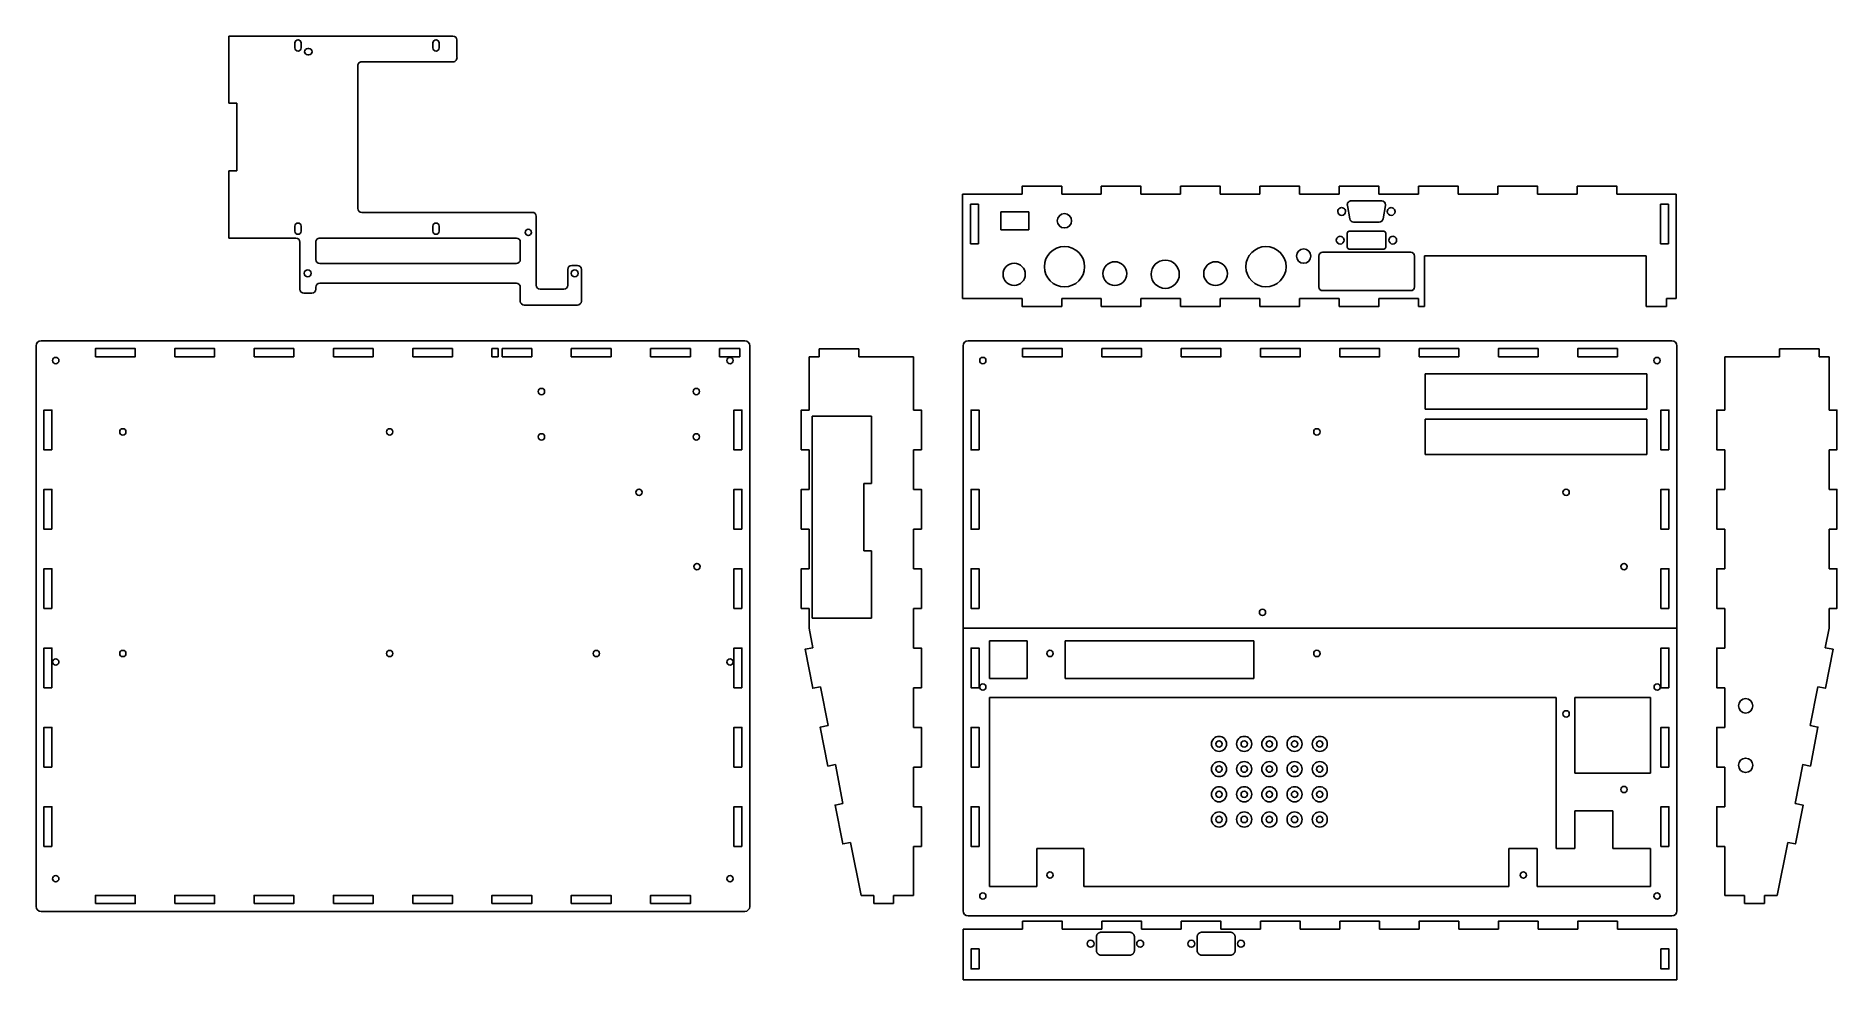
# Model space of a CAD drawing. Extents: x 1467 to 2376, y -206 to 270.
import ezdxf

# ---------------------------------------------------------------- set-up
doc = ezdxf.new("R2010")
doc.units = 0
doc.layers.add('A - Caja', color=7, linetype='Continuous')

msp = doc.modelspace()

# ---------------------------------------------------------------- linework, layer by layer
at = {"layer": 'A - Caja'}
for p, q in [((1564.72, 270), (1677.72, 270)), ((1564.72, 236.1), (1564.72, 270)), ((1598.04, 266.5), (1598.04, 264)), ((1598.04, 264), (1598.04, 266.5)), ((1601.21, 266.5), (1601.21, 264)), ((1604.52, 263.69), (1605.12, 263.69)), ((1667.62, 266.5), (1667.62, 264)), ((1667.62, 264), (1667.62, 266.5)), ((1670.79, 266.5), (1670.79, 264)), ((1679.72, 268), (1679.72, 259.51)), ((1605.12, 260.52), (1604.52, 260.51)), ((1629.72, 255), (1629.72, 183.1)), ((1677.72, 257), (1631.72, 257)), ((1568.72, 236.1), (1564.72, 236.1)), ((1568.72, 202), (1568.72, 236.1)), ((1564.72, 168.1), (1564.72, 202)), ((1564.72, 202), (1568.72, 202)), ((1938.75, 185.29), (1942.8, 185.29)), ((1938.75, 165.19), (1938.75, 185.29)), ((1942.8, 185.29), (1942.8, 165.19)), ((2128.84, 184.56), (2128.84, 184.56)), ((2130.04, 177.76), (2128.84, 184.56)), ((2130.77, 186.86), (2146.14, 186.86)), ((2130.77, 186.86), (2130.77, 186.86)), ((2146.14, 186.86), (2146.14, 186.86)), ((2148.06, 184.56), (2146.86, 177.76)), ((2148.06, 184.56), (2148.06, 184.56)), ((2286.7, 185.29), (2290.75, 185.29)), ((2286.7, 165.24), (2286.7, 185.29)), ((2290.75, 185.29), (2290.75, 165.24)), ((1598.04, 174.1), (1598.04, 171.6)), ((1598.04, 171.6), (1598.04, 174.1)), ((1601.21, 174.1), (1601.21, 171.6)), ((1631.72, 181.1), (1717.72, 181.1)), ((1667.62, 174.1), (1667.62, 171.6)), ((1667.62, 171.6), (1667.62, 174.1)), ((1670.79, 174.1), (1670.79, 171.6)), ((1719.72, 144.31), (1719.72, 179.11)), ((1968.11, 181.33), (1954.11, 181.33)), ((1954.11, 181.33), (1954.11, 172.33)), ((1968.11, 172.33), (1968.11, 181.33)), ((2130.04, 177.76), (2130.04, 177.76)), ((2144.94, 176.14), (2131.97, 176.14)), ((2131.97, 176.14), (2131.97, 176.14)), ((2144.94, 176.14), (2144.94, 176.14)), ((2146.86, 177.76), (2146.86, 177.76)), ((1598.58, 168.1), (1564.72, 168.1)), ((1600.58, 166.1), (1600.58, 142.31)), ((1608.58, 166.1), (1608.58, 157.31)), ((1709.72, 168.1), (1610.58, 168.1)), ((1711.72, 157.31), (1711.72, 166.1)), ((1942.8, 165.19), (1938.75, 165.19)), ((1954.11, 172.33), (1968.11, 172.33)), ((2128.78, 163.58), (2128.78, 170.58)), ((2129.78, 171.58), (2147.18, 171.58)), ((2148.18, 170.58), (2148.18, 163.58)), ((2290.75, 165.24), (2286.7, 165.24)), ((1709.72, 155.31), (1610.58, 155.31)), ((2147.18, 162.58), (2129.78, 162.58)), ((1735.67, 152.31), (1735.67, 144.31)), ((1740.51, 154.31), (1737.67, 154.31)), ((1742.51, 136.31), (1742.51, 152.31)), ((1602.58, 140.31), (1606.58, 140.35)), ((1608.58, 142.31), (1608.58, 143.31)), ((1610.58, 145.31), (1709.72, 145.31)), ((1711.72, 143.31), (1711.72, 136.31)), ((1733.67, 142.31), (1721.72, 142.31)), ((2164.75, 133.69), (2164.75, 137.69)), ((2289.76, 137.69), (2289.75, 133.69)), ((1740.51, 134.31), (1713.72, 134.31)), ((2167.78, 133.69), (2164.75, 133.69)), ((2289.75, 133.69), (2279.54, 133.69)), ((1697.43, 112.36), (1700.58, 112.36)), ((1697.43, 108.31), (1697.43, 112.36)), ((1700.58, 112.36), (1700.58, 108.31)), ((1702.58, 112.36), (1717.48, 112.36)), ((1702.58, 108.31), (1702.58, 112.36)), ((1717.48, 112.36), (1717.48, 108.31)), ((1812.23, 112.36), (1822.48, 112.36)), ((1812.23, 108.31), (1812.23, 112.36)), ((1822.48, 112.36), (1822.48, 108.31)), ((2165.01, 112.36), (2185.06, 112.36)), ((2165.01, 108.31), (2165.01, 112.36)), ((2185.06, 112.36), (2185.06, 108.31)), ((1700.58, 108.31), (1697.43, 108.31)), ((1717.48, 108.31), (1702.58, 108.31)), ((1822.48, 108.31), (1812.23, 108.31)), ((2185.06, 108.31), (2165.01, 108.31)), ((1858.9, 78.4), (1884.9, 78.4)), ((1858.9, -23.6), (1858.9, 78.4)), ((1884.9, 78.4), (1888.9, 78.4)), ((1888.9, 78.4), (1888.9, 44.4)), ((1888.9, 44.4), (1884.9, 44.4)), ((1884.9, 44.4), (1884.9, 10.4)), ((1884.9, 10.4), (1888.9, 10.4)), ((1888.9, 10.4), (1888.9, -23.6)), ((1884.9, -23.6), (1858.9, -23.6)), ((1888.9, -23.6), (1884.9, -23.6)), ((2295.04, -180.34), (2295.04, -205.97)), ((2002.25, -184.29), (2002.26, -184.18)), ((2002.25, -184.29), (2002.26, -184.18)), ((2002.25, -184.39), (2002.25, -184.29)), ((2002.25, -184.39), (2002.25, -184.29)), ((2002.25, -185.33), (2002.25, -184.39)), ((2002.25, -185.33), (2002.25, -184.39)), ((2002.25, -186.27), (2002.25, -185.33)), ((2002.25, -186.27), (2002.25, -185.33)), ((2002.25, -187.21), (2002.25, -186.27)), ((2002.25, -187.21), (2002.25, -186.27)), ((2002.25, -188.16), (2002.25, -187.21)), ((2002.25, -188.16), (2002.25, -187.21)), ((2002.25, -189.1), (2002.25, -188.16)), ((2002.25, -189.1), (2002.25, -188.16)), ((2002.25, -190.04), (2002.25, -189.1)), ((2002.25, -190.04), (2002.25, -189.1)), ((2002.25, -190.99), (2002.25, -190.04)), ((2002.25, -190.99), (2002.25, -190.04)), ((2002.26, -184.18), (2002.27, -184.08)), ((2002.26, -184.18), (2002.27, -184.08)), ((2002.27, -184.08), (2002.28, -183.98)), ((2002.27, -184.08), (2002.28, -183.98)), ((2002.28, -183.98), (2002.3, -183.88)), ((2002.28, -183.98), (2002.3, -183.88)), ((2002.3, -183.88), (2002.33, -183.78)), ((2002.3, -183.88), (2002.33, -183.78)), ((2002.33, -183.78), (2002.35, -183.68)), ((2002.33, -183.78), (2002.35, -183.68)), ((2002.35, -183.68), (2002.39, -183.58)), ((2002.35, -183.68), (2002.39, -183.58)), ((2002.39, -183.58), (2002.42, -183.48)), ((2002.39, -183.58), (2002.42, -183.48)), ((2002.42, -183.48), (2002.46, -183.38)), ((2002.42, -183.48), (2002.46, -183.38)), ((2002.46, -183.38), (2002.51, -183.29)), ((2002.46, -183.38), (2002.51, -183.29)), ((2002.51, -183.29), (2002.55, -183.19)), ((2002.51, -183.29), (2002.55, -183.19)), ((2002.55, -183.19), (2002.6, -183.1)), ((2002.55, -183.19), (2002.6, -183.1)), ((2002.6, -183.1), (2002.66, -183.01)), ((2002.6, -183.1), (2002.66, -183.01)), ((2002.66, -183.01), (2002.72, -182.93)), ((2002.66, -183.01), (2002.72, -182.93)), ((2002.72, -182.93), (2002.78, -182.85)), ((2002.72, -182.93), (2002.78, -182.85)), ((2002.78, -182.85), (2002.85, -182.77)), ((2002.78, -182.85), (2002.85, -182.77)), ((2002.85, -182.77), (2002.91, -182.69)), ((2002.85, -182.77), (2002.91, -182.69)), ((2002.91, -182.69), (2002.98, -182.62)), ((2002.91, -182.69), (2002.98, -182.62)), ((2002.98, -182.62), (2003.06, -182.55)), ((2002.98, -182.62), (2003.06, -182.55)), ((2003.06, -182.55), (2003.13, -182.48)), ((2003.06, -182.55), (2003.13, -182.48)), ((2003.13, -182.48), (2003.21, -182.42)), ((2003.13, -182.48), (2003.21, -182.42)), ((2003.21, -182.42), (2003.29, -182.35)), ((2003.21, -182.42), (2003.29, -182.35)), ((2003.29, -182.35), (2003.38, -182.3)), ((2003.29, -182.35), (2003.38, -182.3)), ((2003.38, -182.3), (2003.47, -182.24)), ((2003.38, -182.3), (2003.47, -182.24)), ((2003.47, -182.24), (2003.56, -182.19)), ((2003.47, -182.24), (2003.56, -182.19)), ((2003.56, -182.19), (2003.65, -182.14)), ((2003.56, -182.19), (2003.65, -182.14)), ((2003.65, -182.14), (2003.75, -182.1)), ((2003.65, -182.14), (2003.75, -182.1)), ((2003.75, -182.1), (2003.84, -182.06)), ((2003.75, -182.1), (2003.84, -182.06)), ((2003.84, -182.06), (2003.94, -182.02)), ((2003.84, -182.06), (2003.94, -182.02)), ((2003.94, -182.02), (2004.04, -181.99)), ((2003.94, -182.02), (2004.04, -181.99)), ((2004.04, -181.99), (2004.14, -181.96)), ((2004.04, -181.99), (2004.14, -181.96)), ((2004.14, -181.96), (2004.24, -181.94)), ((2004.14, -181.96), (2004.24, -181.94)), ((2004.24, -181.94), (2004.34, -181.92)), ((2004.24, -181.94), (2004.34, -181.92)), ((2004.34, -181.92), (2004.45, -181.9)), ((2004.34, -181.92), (2004.45, -181.9)), ((2004.45, -181.9), (2004.55, -181.89)), ((2004.45, -181.9), (2004.55, -181.89)), ((2004.55, -181.89), (2004.65, -181.89)), ((2004.55, -181.89), (2004.65, -181.89)), ((2004.65, -181.89), (2004.75, -181.89)), ((2004.65, -181.89), (2004.75, -181.89)), ((2004.75, -181.89), (2006.78, -181.89)), ((2004.75, -181.89), (2006.78, -181.89)), ((2006.78, -181.89), (2008.81, -181.89)), ((2006.78, -181.89), (2008.81, -181.89)), ((2008.81, -181.89), (2010.84, -181.89)), ((2008.81, -181.89), (2010.84, -181.89)), ((2010.84, -181.89), (2012.86, -181.89)), ((2010.84, -181.89), (2012.86, -181.89)), ((2012.86, -181.89), (2014.89, -181.89)), ((2012.86, -181.89), (2014.89, -181.89)), ((2014.89, -181.89), (2016.92, -181.89)), ((2014.89, -181.89), (2016.92, -181.89)), ((2016.92, -181.89), (2018.95, -181.89)), ((2016.92, -181.89), (2018.95, -181.89)), ((2018.95, -181.89), (2019.07, -181.89)), ((2018.95, -181.89), (2019.07, -181.89)), ((2019.07, -181.89), (2019.18, -181.9)), ((2019.07, -181.89), (2019.18, -181.9)), ((2019.18, -181.9), (2019.3, -181.91)), ((2019.18, -181.9), (2019.3, -181.91)), ((2019.3, -181.91), (2019.42, -181.93)), ((2019.3, -181.91), (2019.42, -181.93)), ((2019.42, -181.93), (2019.54, -181.96)), ((2019.42, -181.93), (2019.54, -181.96)), ((2019.54, -181.96), (2019.66, -181.99)), ((2019.54, -181.96), (2019.66, -181.99)), ((2019.66, -181.99), (2019.78, -182.03)), ((2019.66, -181.99), (2019.78, -182.03)), ((2019.78, -182.03), (2019.9, -182.07)), ((2019.78, -182.03), (2019.9, -182.07)), ((2019.9, -182.07), (2020.02, -182.13)), ((2019.9, -182.07), (2020.02, -182.13)), ((2020.02, -182.13), (2020.13, -182.18)), ((2020.02, -182.13), (2020.13, -182.18)), ((2020.13, -182.18), (2020.25, -182.25)), ((2020.13, -182.18), (2020.25, -182.25)), ((2020.25, -182.25), (2020.36, -182.32)), ((2020.25, -182.25), (2020.36, -182.32)), ((2020.36, -182.32), (2020.47, -182.4)), ((2020.36, -182.32), (2020.47, -182.4)), ((2020.47, -182.4), (2020.57, -182.48)), ((2020.47, -182.4), (2020.57, -182.48)), ((2020.57, -182.48), (2020.67, -182.57)), ((2020.57, -182.48), (2020.67, -182.57)), ((2020.67, -182.57), (2020.76, -182.67)), ((2020.67, -182.57), (2020.76, -182.67)), ((2020.76, -182.67), (2020.85, -182.77)), ((2020.76, -182.67), (2020.85, -182.77)), ((2020.85, -182.77), (2020.94, -182.87)), ((2020.85, -182.77), (2020.94, -182.87)), ((2020.94, -182.87), (2021.02, -182.98)), ((2020.94, -182.87), (2021.02, -182.98)), ((2021.02, -182.98), (2021.09, -183.09)), ((2021.02, -182.98), (2021.09, -183.09)), ((2021.09, -183.09), (2021.15, -183.2)), ((2021.09, -183.09), (2021.15, -183.2)), ((2021.15, -183.2), (2021.21, -183.32)), ((2021.15, -183.2), (2021.21, -183.32)), ((2021.21, -183.32), (2021.26, -183.44)), ((2021.21, -183.32), (2021.26, -183.44)), ((2021.26, -183.44), (2021.31, -183.56)), ((2021.26, -183.44), (2021.31, -183.56)), ((2021.31, -183.56), (2021.35, -183.68)), ((2021.31, -183.56), (2021.35, -183.68)), ((2021.35, -183.68), (2021.38, -183.8)), ((2021.35, -183.68), (2021.38, -183.8)), ((2021.38, -183.8), (2021.41, -183.92)), ((2021.38, -183.8), (2021.41, -183.92)), ((2021.41, -183.92), (2021.43, -184.04)), ((2021.41, -183.92), (2021.43, -184.04)), ((2021.43, -184.04), (2021.44, -184.15)), ((2021.43, -184.04), (2021.44, -184.15)), ((2021.44, -184.15), (2021.45, -184.27)), ((2021.44, -184.15), (2021.45, -184.27)), ((2021.45, -184.27), (2021.45, -184.39)), ((2021.45, -184.27), (2021.45, -184.39)), ((2021.45, -184.39), (2021.45, -185.33)), ((2021.45, -184.39), (2021.45, -185.33)), ((2021.45, -185.33), (2021.45, -186.27)), ((2021.45, -185.33), (2021.45, -186.27)), ((2021.45, -186.27), (2021.45, -187.21)), ((2021.45, -186.27), (2021.45, -187.21)), ((2021.45, -187.21), (2021.45, -188.16)), ((2021.45, -187.21), (2021.45, -188.16)), ((2021.45, -188.16), (2021.45, -189.1)), ((2021.45, -188.16), (2021.45, -189.1)), ((2021.45, -189.1), (2021.45, -190.04)), ((2021.45, -189.1), (2021.45, -190.04)), ((2021.45, -190.04), (2021.45, -190.99)), ((2021.45, -190.04), (2021.45, -190.99)), ((2053.05, -184.29), (2053.06, -184.18)), ((2053.05, -184.29), (2053.06, -184.18)), ((2053.05, -184.39), (2053.05, -184.29)), ((2053.05, -184.39), (2053.05, -184.29)), ((2053.05, -185.33), (2053.05, -184.39)), ((2053.05, -185.33), (2053.05, -184.39)), ((2053.05, -186.27), (2053.05, -185.33)), ((2053.05, -186.27), (2053.05, -185.33)), ((2053.05, -187.21), (2053.05, -186.27)), ((2053.05, -187.21), (2053.05, -186.27)), ((2053.05, -188.16), (2053.05, -187.21)), ((2053.05, -188.16), (2053.05, -187.21)), ((2053.05, -189.1), (2053.05, -188.16)), ((2053.05, -189.1), (2053.05, -188.16)), ((2053.05, -190.04), (2053.05, -189.1)), ((2053.05, -190.04), (2053.05, -189.1)), ((2053.05, -190.99), (2053.05, -190.04)), ((2053.05, -190.99), (2053.05, -190.04)), ((2053.06, -184.18), (2053.07, -184.08)), ((2053.06, -184.18), (2053.07, -184.08)), ((2053.07, -184.08), (2053.08, -183.98)), ((2053.07, -184.08), (2053.08, -183.98)), ((2053.08, -183.98), (2053.1, -183.88)), ((2053.08, -183.98), (2053.1, -183.88)), ((2053.1, -183.88), (2053.12, -183.78)), ((2053.1, -183.88), (2053.12, -183.78)), ((2053.12, -183.78), (2053.15, -183.68)), ((2053.12, -183.78), (2053.15, -183.68)), ((2053.15, -183.68), (2053.18, -183.58)), ((2053.15, -183.68), (2053.18, -183.58)), ((2053.18, -183.58), (2053.22, -183.48)), ((2053.18, -183.58), (2053.22, -183.48)), ((2053.22, -183.48), (2053.26, -183.38)), ((2053.22, -183.48), (2053.26, -183.38)), ((2053.26, -183.38), (2053.3, -183.29)), ((2053.26, -183.38), (2053.3, -183.29)), ((2053.3, -183.29), (2053.35, -183.19)), ((2053.3, -183.29), (2053.35, -183.19)), ((2053.35, -183.19), (2053.4, -183.1)), ((2053.35, -183.19), (2053.4, -183.1)), ((2053.4, -183.1), (2053.46, -183.01)), ((2053.4, -183.1), (2053.46, -183.01)), ((2053.46, -183.01), (2053.52, -182.93)), ((2053.46, -183.01), (2053.52, -182.93)), ((2053.52, -182.93), (2053.58, -182.85)), ((2053.52, -182.93), (2053.58, -182.85)), ((2053.58, -182.85), (2053.64, -182.77)), ((2053.58, -182.85), (2053.64, -182.77)), ((2053.64, -182.77), (2053.71, -182.69)), ((2053.64, -182.77), (2053.71, -182.69)), ((2053.71, -182.69), (2053.78, -182.62)), ((2053.71, -182.69), (2053.78, -182.62)), ((2053.78, -182.62), (2053.85, -182.55)), ((2053.78, -182.62), (2053.85, -182.55)), ((2053.85, -182.55), (2053.93, -182.48)), ((2053.85, -182.55), (2053.93, -182.48)), ((2053.93, -182.48), (2054.01, -182.42)), ((2053.93, -182.48), (2054.01, -182.42)), ((2054.01, -182.42), (2054.09, -182.35)), ((2054.01, -182.42), (2054.09, -182.35)), ((2054.09, -182.35), (2054.18, -182.3)), ((2054.09, -182.35), (2054.18, -182.3)), ((2054.18, -182.3), (2054.26, -182.24)), ((2054.18, -182.3), (2054.26, -182.24)), ((2054.26, -182.24), (2054.36, -182.19)), ((2054.26, -182.24), (2054.36, -182.19)), ((2054.36, -182.19), (2054.45, -182.14)), ((2054.36, -182.19), (2054.45, -182.14)), ((2054.45, -182.14), (2054.54, -182.1)), ((2054.45, -182.14), (2054.54, -182.1)), ((2054.54, -182.1), (2054.64, -182.06)), ((2054.54, -182.1), (2054.64, -182.06)), ((2054.64, -182.06), (2054.74, -182.02)), ((2054.64, -182.06), (2054.74, -182.02)), ((2054.74, -182.02), (2054.84, -181.99)), ((2054.74, -182.02), (2054.84, -181.99)), ((2054.84, -181.99), (2054.94, -181.96)), ((2054.84, -181.99), (2054.94, -181.96)), ((2054.94, -181.96), (2055.04, -181.94)), ((2054.94, -181.96), (2055.04, -181.94)), ((2055.04, -181.94), (2055.14, -181.92)), ((2055.04, -181.94), (2055.14, -181.92)), ((2055.14, -181.92), (2055.24, -181.9)), ((2055.14, -181.92), (2055.24, -181.9)), ((2055.24, -181.9), (2055.35, -181.89)), ((2055.24, -181.9), (2055.35, -181.89)), ((2055.35, -181.89), (2055.45, -181.89)), ((2055.35, -181.89), (2055.45, -181.89)), ((2055.45, -181.89), (2055.55, -181.89)), ((2055.45, -181.89), (2055.55, -181.89)), ((2055.55, -181.89), (2057.58, -181.89)), ((2055.55, -181.89), (2057.58, -181.89)), ((2057.58, -181.89), (2059.61, -181.89)), ((2057.58, -181.89), (2059.61, -181.89)), ((2059.61, -181.89), (2061.63, -181.89)), ((2059.61, -181.89), (2061.63, -181.89)), ((2061.63, -181.89), (2063.66, -181.89)), ((2061.63, -181.89), (2063.66, -181.89)), ((2063.66, -181.89), (2065.69, -181.89)), ((2063.66, -181.89), (2065.69, -181.89)), ((2065.69, -181.89), (2067.72, -181.89)), ((2065.69, -181.89), (2067.72, -181.89)), ((2067.72, -181.89), (2069.75, -181.89)), ((2067.72, -181.89), (2069.75, -181.89)), ((2069.75, -181.89), (2069.86, -181.89)), ((2069.75, -181.89), (2069.86, -181.89)), ((2069.86, -181.89), (2069.98, -181.9)), ((2069.86, -181.89), (2069.98, -181.9)), ((2069.98, -181.9), (2070.1, -181.91)), ((2069.98, -181.9), (2070.1, -181.91)), ((2070.1, -181.91), (2070.22, -181.93)), ((2070.1, -181.91), (2070.22, -181.93)), ((2070.22, -181.93), (2070.34, -181.96)), ((2070.22, -181.93), (2070.34, -181.96)), ((2070.34, -181.96), (2070.46, -181.99)), ((2070.34, -181.96), (2070.46, -181.99)), ((2070.46, -181.99), (2070.58, -182.03)), ((2070.46, -181.99), (2070.58, -182.03)), ((2070.58, -182.03), (2070.7, -182.07)), ((2070.58, -182.03), (2070.7, -182.07)), ((2070.7, -182.07), (2070.82, -182.13)), ((2070.7, -182.07), (2070.82, -182.13)), ((2070.82, -182.13), (2070.93, -182.18)), ((2070.82, -182.13), (2070.93, -182.18)), ((2070.93, -182.18), (2071.05, -182.25)), ((2070.93, -182.18), (2071.05, -182.25)), ((2071.05, -182.25), (2071.16, -182.32)), ((2071.05, -182.25), (2071.16, -182.32)), ((2071.16, -182.32), (2071.26, -182.4)), ((2071.16, -182.32), (2071.26, -182.4)), ((2071.26, -182.4), (2071.37, -182.48)), ((2071.26, -182.4), (2071.37, -182.48)), ((2071.37, -182.48), (2071.47, -182.57)), ((2071.37, -182.48), (2071.47, -182.57)), ((2071.47, -182.57), (2071.56, -182.67)), ((2071.47, -182.57), (2071.56, -182.67)), ((2071.56, -182.67), (2071.65, -182.77)), ((2071.56, -182.67), (2071.65, -182.77)), ((2071.65, -182.77), (2071.74, -182.87)), ((2071.65, -182.77), (2071.74, -182.87)), ((2071.74, -182.87), (2071.81, -182.98)), ((2071.74, -182.87), (2071.81, -182.98)), ((2071.81, -182.98), (2071.88, -183.09)), ((2071.81, -182.98), (2071.88, -183.09)), ((2071.88, -183.09), (2071.95, -183.2)), ((2071.88, -183.09), (2071.95, -183.2)), ((2071.95, -183.2), (2072.01, -183.32)), ((2071.95, -183.2), (2072.01, -183.32)), ((2072.01, -183.32), (2072.06, -183.44)), ((2072.01, -183.32), (2072.06, -183.44)), ((2072.06, -183.44), (2072.11, -183.56)), ((2072.06, -183.44), (2072.11, -183.56)), ((2072.11, -183.56), (2072.14, -183.68)), ((2072.11, -183.56), (2072.14, -183.68)), ((2072.14, -183.68), (2072.18, -183.8)), ((2072.14, -183.68), (2072.18, -183.8)), ((2072.18, -183.8), (2072.2, -183.92)), ((2072.18, -183.8), (2072.2, -183.92)), ((2072.2, -183.92), (2072.22, -184.04)), ((2072.2, -183.92), (2072.22, -184.04)), ((2072.22, -184.04), (2072.24, -184.15)), ((2072.22, -184.04), (2072.24, -184.15)), ((2072.24, -184.15), (2072.25, -184.27)), ((2072.24, -184.15), (2072.25, -184.27)), ((2072.25, -184.27), (2072.25, -184.39)), ((2072.25, -184.27), (2072.25, -184.39)), ((2072.25, -184.39), (2072.25, -185.33)), ((2072.25, -184.39), (2072.25, -185.33)), ((2072.25, -185.33), (2072.25, -186.27)), ((2072.25, -185.33), (2072.25, -186.27)), ((2072.25, -186.27), (2072.25, -187.21)), ((2072.25, -186.27), (2072.25, -187.21)), ((2072.25, -187.21), (2072.25, -188.16)), ((2072.25, -187.21), (2072.25, -188.16)), ((2072.25, -188.16), (2072.25, -189.1)), ((2072.25, -188.16), (2072.25, -189.1)), ((2072.25, -189.1), (2072.25, -190.04)), ((2072.25, -189.1), (2072.25, -190.04)), ((2072.25, -190.04), (2072.25, -190.99)), ((2072.25, -190.04), (2072.25, -190.99)), ((2002.25, -191.09), (2002.25, -190.99)), ((2002.25, -191.09), (2002.25, -190.99)), ((2002.26, -191.19), (2002.25, -191.09)), ((2002.26, -191.19), (2002.25, -191.09)), ((2002.27, -191.29), (2002.26, -191.19)), ((2002.27, -191.29), (2002.26, -191.19)), ((2002.28, -191.39), (2002.27, -191.29)), ((2002.28, -191.39), (2002.27, -191.29)), ((2002.3, -191.49), (2002.28, -191.39)), ((2002.3, -191.49), (2002.28, -191.39)), ((2002.33, -191.6), (2002.3, -191.49)), ((2002.33, -191.6), (2002.3, -191.49)), ((2002.35, -191.7), (2002.33, -191.6)), ((2002.35, -191.7), (2002.33, -191.6)), ((2002.39, -191.8), (2002.35, -191.7)), ((2002.39, -191.8), (2002.35, -191.7)), ((2002.42, -191.89), (2002.39, -191.8)), ((2002.42, -191.89), (2002.39, -191.8)), ((2002.46, -191.99), (2002.42, -191.89)), ((2002.46, -191.99), (2002.42, -191.89)), ((2002.51, -192.09), (2002.46, -191.99)), ((2002.51, -192.09), (2002.46, -191.99)), ((2002.55, -192.18), (2002.51, -192.09)), ((2002.55, -192.18), (2002.51, -192.09)), ((2002.6, -192.27), (2002.55, -192.18)), ((2002.6, -192.27), (2002.55, -192.18)), ((2002.66, -192.36), (2002.6, -192.27)), ((2002.66, -192.36), (2002.6, -192.27)), ((2002.72, -192.44), (2002.66, -192.36)), ((2002.72, -192.44), (2002.66, -192.36)), ((2002.78, -192.53), (2002.72, -192.44)), ((2002.78, -192.53), (2002.72, -192.44)), ((2002.85, -192.6), (2002.78, -192.53)), ((2002.85, -192.6), (2002.78, -192.53)), ((2002.91, -192.68), (2002.85, -192.6)), ((2002.91, -192.68), (2002.85, -192.6)), ((2002.98, -192.75), (2002.91, -192.68)), ((2002.98, -192.75), (2002.91, -192.68)), ((2003.06, -192.82), (2002.98, -192.75)), ((2003.06, -192.82), (2002.98, -192.75)), ((2003.13, -192.89), (2003.06, -192.82)), ((2003.13, -192.89), (2003.06, -192.82)), ((2003.21, -192.96), (2003.13, -192.89)), ((2003.21, -192.96), (2003.13, -192.89)), ((2003.29, -193.02), (2003.21, -192.96)), ((2003.29, -193.02), (2003.21, -192.96)), ((2003.38, -193.08), (2003.29, -193.02)), ((2003.38, -193.08), (2003.29, -193.02)), ((2003.47, -193.13), (2003.38, -193.08)), ((2003.47, -193.13), (2003.38, -193.08)), ((2003.56, -193.18), (2003.47, -193.13)), ((2003.56, -193.18), (2003.47, -193.13)), ((2003.65, -193.23), (2003.56, -193.18)), ((2003.65, -193.23), (2003.56, -193.18)), ((2003.75, -193.28), (2003.65, -193.23)), ((2003.75, -193.28), (2003.65, -193.23)), ((2003.84, -193.32), (2003.75, -193.28)), ((2003.84, -193.32), (2003.75, -193.28)), ((2003.94, -193.35), (2003.84, -193.32)), ((2003.94, -193.35), (2003.84, -193.32)), ((2004.04, -193.38), (2003.94, -193.35)), ((2004.04, -193.38), (2003.94, -193.35)), ((2004.14, -193.41), (2004.04, -193.38)), ((2004.14, -193.41), (2004.04, -193.38)), ((2004.24, -193.43), (2004.14, -193.41)), ((2004.24, -193.43), (2004.14, -193.41)), ((2004.34, -193.45), (2004.24, -193.43)), ((2004.34, -193.45), (2004.24, -193.43)), ((2004.45, -193.47), (2004.34, -193.45)), ((2004.45, -193.47), (2004.34, -193.45)), ((2004.55, -193.48), (2004.45, -193.47)), ((2004.55, -193.48), (2004.45, -193.47)), ((2004.65, -193.48), (2004.55, -193.48)), ((2004.65, -193.48), (2004.55, -193.48)), ((2004.75, -193.49), (2004.65, -193.48)), ((2004.75, -193.49), (2004.65, -193.48)), ((2006.78, -193.49), (2004.75, -193.49)), ((2006.78, -193.49), (2004.75, -193.49)), ((2008.81, -193.49), (2006.78, -193.49)), ((2008.81, -193.49), (2006.78, -193.49)), ((2010.84, -193.49), (2008.81, -193.49)), ((2010.84, -193.49), (2008.81, -193.49)), ((2012.86, -193.49), (2010.84, -193.49)), ((2012.86, -193.49), (2010.84, -193.49)), ((2014.89, -193.49), (2012.86, -193.49)), ((2014.89, -193.49), (2012.86, -193.49)), ((2016.92, -193.49), (2014.89, -193.49)), ((2016.92, -193.49), (2014.89, -193.49)), ((2018.95, -193.49), (2016.92, -193.49)), ((2018.95, -193.49), (2016.92, -193.49)), ((2019.07, -193.48), (2018.95, -193.49)), ((2019.07, -193.48), (2018.95, -193.49)), ((2019.18, -193.48), (2019.07, -193.48)), ((2019.18, -193.48), (2019.07, -193.48)), ((2019.3, -193.46), (2019.18, -193.48)), ((2019.3, -193.46), (2019.18, -193.48)), ((2019.42, -193.44), (2019.3, -193.46)), ((2019.42, -193.44), (2019.3, -193.46)), ((2019.54, -193.42), (2019.42, -193.44)), ((2019.54, -193.42), (2019.42, -193.44)), ((2019.66, -193.38), (2019.54, -193.42)), ((2019.66, -193.38), (2019.54, -193.42)), ((2019.78, -193.34), (2019.66, -193.38)), ((2019.78, -193.34), (2019.66, -193.38)), ((2019.9, -193.3), (2019.78, -193.34)), ((2019.9, -193.3), (2019.78, -193.34)), ((2020.02, -193.25), (2019.9, -193.3)), ((2020.02, -193.25), (2019.9, -193.3)), ((2020.13, -193.19), (2020.02, -193.25)), ((2020.13, -193.19), (2020.02, -193.25)), ((2020.25, -193.12), (2020.13, -193.19)), ((2020.25, -193.12), (2020.13, -193.19)), ((2020.36, -193.05), (2020.25, -193.12)), ((2020.36, -193.05), (2020.25, -193.12)), ((2020.47, -192.97), (2020.36, -193.05)), ((2020.47, -192.97), (2020.36, -193.05)), ((2020.57, -192.89), (2020.47, -192.97)), ((2020.57, -192.89), (2020.47, -192.97)), ((2020.67, -192.8), (2020.57, -192.89)), ((2020.67, -192.8), (2020.57, -192.89)), ((2020.76, -192.71), (2020.67, -192.8)), ((2020.76, -192.71), (2020.67, -192.8)), ((2020.85, -192.61), (2020.76, -192.71)), ((2020.85, -192.61), (2020.76, -192.71)), ((2020.94, -192.5), (2020.85, -192.61)), ((2020.94, -192.5), (2020.85, -192.61)), ((2021.02, -192.4), (2020.94, -192.5)), ((2021.02, -192.4), (2020.94, -192.5)), ((2021.09, -192.28), (2021.02, -192.4)), ((2021.09, -192.28), (2021.02, -192.4)), ((2021.15, -192.17), (2021.09, -192.28)), ((2021.15, -192.17), (2021.09, -192.28)), ((2021.21, -192.05), (2021.15, -192.17)), ((2021.21, -192.05), (2021.15, -192.17)), ((2021.26, -191.94), (2021.21, -192.05)), ((2021.26, -191.94), (2021.21, -192.05)), ((2021.31, -191.82), (2021.26, -191.94)), ((2021.31, -191.82), (2021.26, -191.94)), ((2021.35, -191.7), (2021.31, -191.82)), ((2021.35, -191.7), (2021.31, -191.82)), ((2021.38, -191.58), (2021.35, -191.7)), ((2021.38, -191.58), (2021.35, -191.7)), ((2021.41, -191.46), (2021.38, -191.58)), ((2021.41, -191.46), (2021.38, -191.58)), ((2021.43, -191.34), (2021.41, -191.46)), ((2021.43, -191.34), (2021.41, -191.46)), ((2021.44, -191.22), (2021.43, -191.34)), ((2021.44, -191.22), (2021.43, -191.34)), ((2021.45, -191.1), (2021.44, -191.22)), ((2021.45, -191.1), (2021.44, -191.22)), ((2021.45, -190.99), (2021.45, -191.1)), ((2021.45, -190.99), (2021.45, -191.1)), ((2053.05, -191.09), (2053.05, -190.99)), ((2053.05, -191.09), (2053.05, -190.99)), ((2053.06, -191.19), (2053.05, -191.09)), ((2053.06, -191.19), (2053.05, -191.09)), ((2053.07, -191.29), (2053.06, -191.19)), ((2053.07, -191.29), (2053.06, -191.19)), ((2053.08, -191.39), (2053.07, -191.29)), ((2053.08, -191.39), (2053.07, -191.29)), ((2053.1, -191.49), (2053.08, -191.39)), ((2053.1, -191.49), (2053.08, -191.39)), ((2053.12, -191.6), (2053.1, -191.49)), ((2053.12, -191.6), (2053.1, -191.49)), ((2053.15, -191.7), (2053.12, -191.6)), ((2053.15, -191.7), (2053.12, -191.6)), ((2053.18, -191.8), (2053.15, -191.7)), ((2053.18, -191.8), (2053.15, -191.7)), ((2053.22, -191.89), (2053.18, -191.8)), ((2053.22, -191.89), (2053.18, -191.8)), ((2053.26, -191.99), (2053.22, -191.89)), ((2053.26, -191.99), (2053.22, -191.89)), ((2053.3, -192.09), (2053.26, -191.99)), ((2053.3, -192.09), (2053.26, -191.99)), ((2053.35, -192.18), (2053.3, -192.09)), ((2053.35, -192.18), (2053.3, -192.09)), ((2053.4, -192.27), (2053.35, -192.18)), ((2053.4, -192.27), (2053.35, -192.18)), ((2053.46, -192.36), (2053.4, -192.27)), ((2053.46, -192.36), (2053.4, -192.27)), ((2053.52, -192.44), (2053.46, -192.36)), ((2053.52, -192.44), (2053.46, -192.36)), ((2053.58, -192.53), (2053.52, -192.44)), ((2053.58, -192.53), (2053.52, -192.44)), ((2053.64, -192.6), (2053.58, -192.53)), ((2053.64, -192.6), (2053.58, -192.53)), ((2053.71, -192.68), (2053.64, -192.6)), ((2053.71, -192.68), (2053.64, -192.6)), ((2053.78, -192.75), (2053.71, -192.68)), ((2053.78, -192.75), (2053.71, -192.68)), ((2053.85, -192.82), (2053.78, -192.75)), ((2053.85, -192.82), (2053.78, -192.75)), ((2053.93, -192.89), (2053.85, -192.82)), ((2053.93, -192.89), (2053.85, -192.82)), ((2054.01, -192.96), (2053.93, -192.89)), ((2054.01, -192.96), (2053.93, -192.89)), ((2054.09, -193.02), (2054.01, -192.96)), ((2054.09, -193.02), (2054.01, -192.96)), ((2054.18, -193.08), (2054.09, -193.02)), ((2054.18, -193.08), (2054.09, -193.02)), ((2054.26, -193.13), (2054.18, -193.08)), ((2054.26, -193.13), (2054.18, -193.08)), ((2054.36, -193.18), (2054.26, -193.13)), ((2054.36, -193.18), (2054.26, -193.13)), ((2054.45, -193.23), (2054.36, -193.18)), ((2054.45, -193.23), (2054.36, -193.18)), ((2054.54, -193.28), (2054.45, -193.23)), ((2054.54, -193.28), (2054.45, -193.23)), ((2054.64, -193.32), (2054.54, -193.28)), ((2054.64, -193.32), (2054.54, -193.28)), ((2054.74, -193.35), (2054.64, -193.32)), ((2054.74, -193.35), (2054.64, -193.32)), ((2054.84, -193.38), (2054.74, -193.35)), ((2054.84, -193.38), (2054.74, -193.35)), ((2054.94, -193.41), (2054.84, -193.38)), ((2054.94, -193.41), (2054.84, -193.38)), ((2055.04, -193.43), (2054.94, -193.41)), ((2055.04, -193.43), (2054.94, -193.41)), ((2055.14, -193.45), (2055.04, -193.43)), ((2055.14, -193.45), (2055.04, -193.43)), ((2055.24, -193.47), (2055.14, -193.45)), ((2055.24, -193.47), (2055.14, -193.45)), ((2055.35, -193.48), (2055.24, -193.47)), ((2055.35, -193.48), (2055.24, -193.47)), ((2055.45, -193.48), (2055.35, -193.48)), ((2055.45, -193.48), (2055.35, -193.48)), ((2055.55, -193.49), (2055.45, -193.48)), ((2055.55, -193.49), (2055.45, -193.48)), ((2057.58, -193.49), (2055.55, -193.49)), ((2057.58, -193.49), (2055.55, -193.49)), ((2059.61, -193.49), (2057.58, -193.49)), ((2059.61, -193.49), (2057.58, -193.49)), ((2061.63, -193.49), (2059.61, -193.49)), ((2061.63, -193.49), (2059.61, -193.49)), ((2063.66, -193.49), (2061.63, -193.49)), ((2063.66, -193.49), (2061.63, -193.49)), ((2065.69, -193.49), (2063.66, -193.49)), ((2065.69, -193.49), (2063.66, -193.49)), ((2067.72, -193.49), (2065.69, -193.49)), ((2067.72, -193.49), (2065.69, -193.49)), ((2069.75, -193.49), (2067.72, -193.49)), ((2069.75, -193.49), (2067.72, -193.49)), ((2069.86, -193.48), (2069.75, -193.49)), ((2069.86, -193.48), (2069.75, -193.49)), ((2069.98, -193.48), (2069.86, -193.48)), ((2069.98, -193.48), (2069.86, -193.48)), ((2070.1, -193.46), (2069.98, -193.48)), ((2070.1, -193.46), (2069.98, -193.48)), ((2070.22, -193.44), (2070.1, -193.46)), ((2070.22, -193.44), (2070.1, -193.46)), ((2070.34, -193.42), (2070.22, -193.44)), ((2070.34, -193.42), (2070.22, -193.44)), ((2070.46, -193.38), (2070.34, -193.42)), ((2070.46, -193.38), (2070.34, -193.42)), ((2070.58, -193.34), (2070.46, -193.38)), ((2070.58, -193.34), (2070.46, -193.38)), ((2070.7, -193.3), (2070.58, -193.34)), ((2070.7, -193.3), (2070.58, -193.34)), ((2070.82, -193.25), (2070.7, -193.3)), ((2070.82, -193.25), (2070.7, -193.3)), ((2070.93, -193.19), (2070.82, -193.25)), ((2070.93, -193.19), (2070.82, -193.25)), ((2071.05, -193.12), (2070.93, -193.19)), ((2071.05, -193.12), (2070.93, -193.19)), ((2071.16, -193.05), (2071.05, -193.12)), ((2071.16, -193.05), (2071.05, -193.12)), ((2071.26, -192.97), (2071.16, -193.05)), ((2071.26, -192.97), (2071.16, -193.05)), ((2071.37, -192.89), (2071.26, -192.97)), ((2071.37, -192.89), (2071.26, -192.97)), ((2071.47, -192.8), (2071.37, -192.89)), ((2071.47, -192.8), (2071.37, -192.89)), ((2071.56, -192.71), (2071.47, -192.8)), ((2071.56, -192.71), (2071.47, -192.8)), ((2071.65, -192.61), (2071.56, -192.71)), ((2071.65, -192.61), (2071.56, -192.71)), ((2071.74, -192.5), (2071.65, -192.61)), ((2071.74, -192.5), (2071.65, -192.61)), ((2071.81, -192.4), (2071.74, -192.5)), ((2071.81, -192.4), (2071.74, -192.5)), ((2071.88, -192.28), (2071.81, -192.4)), ((2071.88, -192.28), (2071.81, -192.4)), ((2071.95, -192.17), (2071.88, -192.28)), ((2071.95, -192.17), (2071.88, -192.28)), ((2072.01, -192.05), (2071.95, -192.17)), ((2072.01, -192.05), (2071.95, -192.17)), ((2072.06, -191.94), (2072.01, -192.05)), ((2072.06, -191.94), (2072.01, -192.05)), ((2072.11, -191.82), (2072.06, -191.94)), ((2072.11, -191.82), (2072.06, -191.94)), ((2072.14, -191.7), (2072.11, -191.82)), ((2072.14, -191.7), (2072.11, -191.82)), ((2072.18, -191.58), (2072.14, -191.7)), ((2072.18, -191.58), (2072.14, -191.7)), ((2072.2, -191.46), (2072.18, -191.58)), ((2072.2, -191.46), (2072.18, -191.58)), ((2072.22, -191.34), (2072.2, -191.46)), ((2072.22, -191.34), (2072.2, -191.46)), ((2072.24, -191.22), (2072.22, -191.34)), ((2072.24, -191.22), (2072.22, -191.34)), ((2072.25, -191.1), (2072.24, -191.22)), ((2072.25, -191.1), (2072.24, -191.22)), ((2072.25, -190.99), (2072.25, -191.1)), ((2072.25, -190.99), (2072.25, -191.1))]:
    msp.add_line(p, q, dxfattribs=at)
at = {"layer": 'A - Caja', "linetype": 'ByBlock'}
for p, q in [((1934.75, 190.29), (1964.75, 190.29)), ((1934.75, 190.29), (1934.75, 137.69)), ((1984.75, 190.29), (2004.75, 190.29)), ((2024.75, 190.29), (2044.75, 190.29)), ((2064.75, 190.29), (2084.75, 190.29)), ((2104.75, 190.29), (2124.75, 190.29)), ((2144.75, 190.29), (2164.75, 190.29)), ((2184.75, 190.29), (2204.75, 190.29)), ((2224.75, 190.29), (2244.75, 190.29)), ((2264.75, 190.29), (2294.75, 190.29)), ((2294.75, 190.29), (2294.75, 137.69)), ((1934.75, 137.69), (1964.75, 137.69)), ((1984.75, 137.69), (2004.75, 137.69)), ((2024.75, 137.69), (2044.75, 137.69)), ((2064.75, 137.69), (2084.75, 137.69)), ((2104.75, 137.69), (2124.75, 137.69)), ((2144.75, 137.69), (2164.75, 137.69)), ((2289.76, 137.69), (2294.75, 137.69)), ((1862.45, 112.31), (1862.45, 108.31)), ((1882.45, 112.31), (1862.45, 112.31)), ((1882.45, 112.31), (1882.45, 108.31)), ((2346.73, 112.31), (2366.73, 112.31)), ((2346.73, 112.31), (2346.73, 108.31)), ((2366.73, 112.31), (2366.73, 108.31)), ((1857.4, 108.31), (1857.4, 81.36)), ((1862.45, 108.31), (1857.4, 108.31)), ((1910, 108.31), (1882.45, 108.31)), ((2319.18, 108.31), (2346.73, 108.31)), ((2366.73, 108.31), (2371.78, 108.31)), ((2371.78, 108.31), (2371.78, 81.36)), ((1857.4, 61.37), (1857.4, 41.37)), ((1910, 61.37), (1910, 41.37)), ((2319.18, 61.37), (2319.18, 41.37)), ((2371.78, 61.37), (2371.78, 41.37)), ((1857.4, 21.36), (1857.4, 1.36)), ((1910, 21.36), (1910, 1.36)), ((2319.18, 21.36), (2319.18, 1.36)), ((2371.78, 21.36), (2371.78, 1.36)), ((1857.4, -18.64), (1857.4, -28.64)), ((1910, -18.64), (1910, -38.63)), ((2319.18, -18.64), (2319.18, -38.63)), ((2371.78, -18.64), (2371.78, -28.64)), ((1857.4, -28.64), (1859.31, -38.45)), ((2295.04, -28.64), (1935.04, -28.64)), ((2371.78, -28.64), (2369.87, -38.45)), ((1863.12, -58.08), (1866.94, -77.72)), ((1910, -58.63), (1910, -78.63)), ((2319.18, -58.63), (2319.18, -78.63)), ((2366.05, -58.08), (2362.24, -77.72)), ((1870.62, -97.38), (1874.43, -117.01)), ((1910, -98.63), (1910, -118.64)), ((2319.18, -98.63), (2319.18, -118.64)), ((2358.56, -97.38), (2354.74, -117.01)), ((1878.25, -136.64), (1883.59, -163.39)), ((1910, -138.63), (1910, -163.39)), ((2319.18, -138.63), (2319.18, -163.39)), ((2350.93, -136.64), (2345.58, -163.39)), ((1889.29, -163.39), (1883.6, -163.39)), ((1890, -163.39), (1883.6, -163.39)), ((1890, -163.39), (1890, -167.39)), ((1900, -163.39), (1900, -167.39)), ((1910, -163.39), (1900, -163.39)), ((1910, -163.39), (1905, -163.39)), ((2329.18, -163.39), (2319.18, -163.39)), ((2329.18, -163.39), (2329.18, -167.39)), ((2339.18, -163.39), (2345.58, -163.39)), ((2339.18, -163.39), (2339.18, -167.39)), ((1900, -167.39), (1890, -167.39)), ((1899.29, -167.39), (1890, -167.39)), ((2329.18, -167.39), (2339.18, -167.39)), ((1935.04, -180.34), (1965.04, -180.34)), ((1935.04, -180.34), (1935.04, -205.97)), ((1985.04, -180.34), (2005.04, -180.34)), ((2025.03, -180.34), (2045.03, -180.34)), ((2065.04, -180.34), (2085.04, -180.34)), ((2105.04, -180.34), (2125.04, -180.34)), ((2145.04, -180.34), (2165.04, -180.34)), ((2185.04, -180.34), (2205.04, -180.34)), ((2225.04, -180.34), (2245.04, -180.34)), ((2265.04, -180.34), (2295.04, -180.34)), ((1935.04, -205.97), (2295.04, -205.97))]:
    msp.add_line(p, q, dxfattribs=at)
at = {"layer": 'A - Caja', "linetype": 'Continuous'}
for p, q in [((2114.44, 143.52), (2114.44, 159.07)), ((2116.34, 160.98), (2160.79, 160.98)), ((2162.7, 159.07), (2162.7, 143.52)), ((2167.78, 133.69), (2167.78, 159.18)), ((2167.78, 159.18), (2279.54, 159.18)), ((2279.54, 159.18), (2279.54, 133.69)), ((2160.79, 141.61), (2116.34, 141.61)), ((1467.46, -168.87), (1467.46, 113.83)), ((1824.92, 116.36), (1470, 116.36)), ((1827.46, -168.87), (1827.46, 113.83)), ((1935.04, -171.09), (1935.04, 113.83)), ((2292.5, 116.36), (1937.58, 116.36)), ((2295.04, -171.09), (2295.04, 113.83)), ((1910, 81.36), (1910, 108.31)), ((2319.18, 81.36), (2319.18, 108.31)), ((2168.06, 81.84), (2168.06, 99.62)), ((2168.06, 99.62), (2279.82, 99.62)), ((2279.82, 99.62), (2279.82, 81.84)), ((2279.82, 81.84), (2168.06, 81.84)), ((2168.06, 58.98), (2168.06, 76.76)), ((2168.06, 76.76), (2279.82, 76.76)), ((2279.82, 76.76), (2279.82, 58.98)), ((2279.82, 58.98), (2168.06, 58.98)), ((1948.35, -34.97), (1948.35, -54.02)), ((1967.4, -34.97), (1948.35, -34.97)), ((1967.4, -54.02), (1967.4, -34.97)), ((1986.45, -54.02), (1986.45, -34.97)), ((1986.45, -34.97), (2081.7, -34.97)), ((2081.7, -34.97), (2081.7, -54.02)), ((1948.35, -54.02), (1967.4, -54.02)), ((2081.7, -54.02), (1986.45, -54.02)), ((1948.35, -158.79), (1948.35, -63.54)), ((1948.35, -63.54), (2234.1, -63.54)), ((2234.1, -63.54), (2234.1, -139.74)), ((2243.62, -63.54), (2243.62, -101.64)), ((2281.72, -63.54), (2243.62, -63.54)), ((2281.72, -101.64), (2281.72, -63.54)), ((2243.62, -101.64), (2281.72, -101.64)), ((2243.62, -120.69), (2262.67, -120.69)), ((2243.62, -139.74), (2243.62, -120.69)), ((2262.67, -120.69), (2262.67, -139.74)), ((1972.16, -139.74), (1972.16, -158.79)), ((1995.97, -139.74), (1972.16, -139.74)), ((1995.97, -158.79), (1995.97, -139.74)), ((2210.29, -139.74), (2210.29, -158.79)), ((2224.57, -139.74), (2210.29, -139.74)), ((2224.57, -158.79), (2224.57, -139.74)), ((2234.1, -139.74), (2243.62, -139.74)), ((2262.67, -139.74), (2281.72, -139.74)), ((2281.72, -139.74), (2281.72, -158.79)), ((1972.16, -158.79), (1948.35, -158.79)), ((2210.29, -158.79), (1995.97, -158.79)), ((2281.72, -158.79), (2224.57, -158.79)), ((1824.92, -171.41), (1470, -171.41)), ((2292.5, -173.63), (1937.58, -173.63)), ((2265.04, -180.34), (2295.04, -180.34))]:
    msp.add_line(p, q, dxfattribs=at)
at = {"layer": 'A - Caja', "linetype": 'ByBlock'}
for points in [[(1964.75, 190.29), (1964.75, 194.29), (1984.75, 194.29), (1984.75, 190.29)], [(2004.75, 190.29), (2004.75, 194.29), (2024.75, 194.29), (2024.75, 190.29)], [(2044.75, 190.29), (2044.75, 194.29), (2064.75, 194.29), (2064.75, 190.29)], [(2084.75, 190.29), (2084.75, 194.29), (2104.75, 194.29), (2104.75, 190.29)], [(2124.75, 190.29), (2124.75, 194.29), (2144.75, 194.29), (2144.75, 190.29)], [(2164.75, 190.29), (2164.75, 194.29), (2184.75, 194.29), (2184.75, 190.29)], [(2204.75, 190.29), (2204.75, 194.29), (2224.75, 194.29), (2224.75, 190.29)], [(2244.75, 190.29), (2244.75, 194.29), (2264.75, 194.29), (2264.75, 190.29)], [(1964.75, 137.69), (1964.75, 133.69), (1984.75, 133.69), (1984.75, 137.69)], [(2004.75, 137.69), (2004.75, 133.69), (2024.75, 133.69), (2024.75, 137.69)], [(2044.75, 137.69), (2044.75, 133.69), (2064.75, 133.69), (2064.75, 137.69)], [(2084.75, 137.69), (2084.75, 133.69), (2104.75, 133.69), (2104.75, 137.69)], [(2124.75, 137.69), (2124.75, 133.69), (2144.75, 133.69), (2144.75, 137.69)], [(1857.4, 61.37), (1853.4, 61.37), (1853.4, 81.36), (1857.4, 81.36)], [(1910, 81.36), (1914, 81.36), (1914, 61.37), (1910, 61.37)], [(2319.18, 81.36), (2315.18, 81.36), (2315.18, 61.37), (2319.18, 61.37)], [(2371.78, 61.37), (2375.78, 61.37), (2375.78, 81.36), (2371.78, 81.36)], [(1857.4, 21.36), (1853.4, 21.36), (1853.4, 41.37), (1857.4, 41.37)], [(1910, 41.37), (1914, 41.37), (1914, 21.36), (1910, 21.36)], [(2319.18, 41.37), (2315.18, 41.37), (2315.18, 21.36), (2319.18, 21.36)], [(2371.78, 21.36), (2375.78, 21.36), (2375.78, 41.37), (2371.78, 41.37)], [(1857.4, -18.64), (1853.4, -18.64), (1853.4, 1.36), (1857.4, 1.36)], [(1910, 1.36), (1914, 1.36), (1914, -18.64), (1910, -18.64)], [(2319.18, 1.36), (2315.18, 1.36), (2315.18, -18.64), (2319.18, -18.64)], [(2371.78, -18.64), (2375.78, -18.64), (2375.78, 1.36), (2371.78, 1.36)], [(1863.12, -58.08), (1859.2, -58.85), (1855.38, -39.21), (1859.31, -38.45)], [(1910, -38.63), (1914, -38.63), (1914, -58.63), (1910, -58.63)], [(2319.18, -38.63), (2315.18, -38.63), (2315.18, -58.63), (2319.18, -58.63)], [(2366.05, -58.08), (2369.98, -58.85), (2373.8, -39.21), (2369.87, -38.45)], [(1870.76, -97.35), (1866.83, -98.11), (1863.01, -78.48), (1866.94, -77.72)], [(1910, -78.63), (1914, -78.63), (1914, -98.63), (1910, -98.63)], [(2319.18, -78.63), (2315.18, -78.63), (2315.18, -98.63), (2319.18, -98.63)], [(2358.42, -97.35), (2362.35, -98.11), (2366.16, -78.48), (2362.24, -77.72)], [(1878.25, -136.64), (1874.32, -137.4), (1870.51, -117.77), (1874.43, -117.01)], [(2350.93, -136.64), (2354.85, -137.4), (2358.67, -117.77), (2354.74, -117.01)], [(1910, -118.64), (1914, -118.64), (1914, -138.63), (1910, -138.63)], [(2319.18, -118.64), (2315.18, -118.64), (2315.18, -138.63), (2319.18, -138.63)], [(1965.04, -180.34), (1965.04, -176.34), (1985.04, -176.34), (1985.04, -180.34)], [(2005.04, -180.34), (2005.04, -176.34), (2025.04, -176.34), (2025.03, -180.3)], [(2045.03, -180.3), (2045.04, -176.34), (2065.04, -176.34), (2065.04, -180.34)], [(2085.03, -180.3), (2085.04, -176.34), (2105.04, -176.34), (2105.04, -180.34)], [(2125.04, -180.34), (2125.04, -176.34), (2145.04, -176.34), (2145.04, -180.34)], [(2165.04, -180.34), (2165.04, -176.34), (2185.04, -176.34), (2185.04, -180.34)], [(2205.04, -180.34), (2205.04, -176.34), (2225.04, -176.34), (2225.04, -180.34)], [(2245.04, -180.34), (2245.04, -176.34), (2265.04, -176.34), (2265.04, -180.34)]]:
    msp.add_lwpolyline(points, dxfattribs=at)
for points in [[(1497.43, 108.31), (1517.48, 108.31), (1517.48, 112.36), (1497.43, 112.36)], [(1537.43, 108.31), (1557.48, 108.31), (1557.48, 112.36), (1537.43, 112.36)], [(1577.43, 108.31), (1597.48, 108.31), (1597.48, 112.36), (1577.43, 112.36)], [(1617.43, 108.31), (1637.48, 108.31), (1637.48, 112.36), (1617.43, 112.36)], [(1657.43, 108.31), (1677.48, 108.31), (1677.48, 112.36), (1657.43, 112.36)], [(1737.43, 108.31), (1757.48, 108.31), (1757.48, 112.36), (1737.43, 112.36)], [(1777.43, 108.31), (1797.48, 108.31), (1797.48, 112.36), (1777.43, 112.36)], [(1965.01, 108.31), (1985.06, 108.31), (1985.06, 112.36), (1965.01, 112.36)], [(2005.01, 108.31), (2025.06, 108.31), (2025.06, 112.36), (2005.01, 112.36)], [(2045.01, 108.31), (2065.06, 108.31), (2065.06, 112.36), (2045.01, 112.36)], [(2085.01, 108.31), (2105.06, 108.31), (2105.06, 112.36), (2085.01, 112.36)], [(2125.01, 108.31), (2145.06, 108.31), (2145.06, 112.36), (2125.01, 112.36)], [(2205.01, 108.31), (2225.06, 108.31), (2225.06, 112.36), (2205.01, 112.36)], [(2245.01, 108.31), (2265.06, 108.31), (2265.06, 112.36), (2245.01, 112.36)], [(1475.51, 61.34), (1475.51, 81.39), (1471.46, 81.39), (1471.46, 61.34)], [(1823.46, 61.34), (1823.46, 81.39), (1819.41, 81.39), (1819.41, 61.34)], [(1943.09, 61.34), (1943.09, 81.39), (1939.04, 81.39), (1939.04, 61.34)], [(2291.04, 61.34), (2291.04, 81.39), (2286.99, 81.39), (2286.99, 61.34)], [(1475.51, 21.34), (1475.51, 41.39), (1471.46, 41.39), (1471.46, 21.34)], [(1823.46, 21.34), (1823.46, 41.39), (1819.41, 41.39), (1819.41, 21.34)], [(1943.09, 21.34), (1943.09, 41.39), (1939.04, 41.39), (1939.04, 21.34)], [(2291.04, 21.34), (2291.04, 41.39), (2286.99, 41.39), (2286.99, 21.34)], [(1475.51, -18.66), (1475.51, 1.39), (1471.46, 1.39), (1471.46, -18.66)], [(1823.46, -18.66), (1823.46, 1.39), (1819.41, 1.39), (1819.41, -18.66)], [(1943.09, -18.66), (1943.09, 1.39), (1939.04, 1.39), (1939.04, -18.66)], [(2291.04, -18.66), (2291.04, 1.39), (2286.99, 1.39), (2286.99, -18.66)], [(1475.51, -58.66), (1475.51, -38.61), (1471.46, -38.61), (1471.46, -58.66)], [(1823.46, -58.66), (1823.46, -38.61), (1819.41, -38.61), (1819.41, -58.66)], [(1943.09, -58.66), (1943.09, -38.61), (1939.04, -38.61), (1939.04, -58.66)], [(2291.04, -58.66), (2291.04, -38.61), (2286.99, -38.61), (2286.99, -58.66)], [(1475.51, -98.66), (1475.51, -78.61), (1471.46, -78.61), (1471.46, -98.66)], [(1823.46, -98.66), (1823.46, -78.61), (1819.41, -78.61), (1819.41, -98.66)], [(1943.09, -98.66), (1943.09, -78.61), (1939.04, -78.61), (1939.04, -98.66)], [(2291.04, -98.66), (2291.04, -78.61), (2286.99, -78.61), (2286.99, -98.66)], [(1475.51, -138.66), (1475.51, -118.61), (1471.46, -118.61), (1471.46, -138.66)], [(1823.46, -138.66), (1823.46, -118.61), (1819.41, -118.61), (1819.41, -138.66)], [(1943.09, -138.66), (1943.09, -118.61), (1939.04, -118.61), (1939.04, -138.66)], [(2291.04, -138.66), (2291.04, -118.61), (2286.99, -118.61), (2286.99, -138.66)], [(1497.43, -167.41), (1517.48, -167.41), (1517.48, -163.36), (1497.43, -163.36)], [(1537.43, -167.41), (1557.48, -167.41), (1557.48, -163.36), (1537.43, -163.36)], [(1577.43, -167.41), (1597.48, -167.41), (1597.48, -163.36), (1577.43, -163.36)], [(1617.43, -167.41), (1637.48, -167.41), (1637.48, -163.36), (1617.43, -163.36)], [(1657.43, -167.41), (1677.48, -167.41), (1677.48, -163.36), (1657.43, -163.36)], [(1697.43, -167.41), (1717.48, -167.41), (1717.48, -163.36), (1697.43, -163.36)], [(1737.43, -167.41), (1757.48, -167.41), (1757.48, -163.36), (1737.43, -163.36)], [(1777.43, -167.41), (1797.48, -167.41), (1797.48, -163.36), (1777.43, -163.36)], [(1943.09, -190.31), (1943.09, -200.37), (1939.04, -200.37), (1939.04, -190.31)], [(2286.99, -190.31), (2286.99, -200.37), (2291.04, -200.37), (2291.04, -190.31)]]:
    msp.add_lwpolyline(points, close=True, dxfattribs=at)
at = {"layer": 'A - Caja'}
for centre, radius in [((1715.72, 171), 1.59), ((1986.14, 176.83), 3.62), ((1986.17, 153.68), 10.16), ((2087.77, 153.68), 10.16), ((1960.77, 149.87), 5.6), ((2011.57, 150.18), 6), ((2036.97, 149.87), 7.1), ((2062.37, 150.18), 6), ((2106.82, 159.03), 3.62), ((1604.52, 150.35), 1.75), ((1739.14, 150.34), 1.75), ((1477.42, 106.36), 1.59), ((1817.51, 106.36), 1.59), ((1944.99, 106.36), 1.59), ((2285.04, 106.36), 1.59), ((1722.39, 90.73), 1.59), ((1800.49, 90.73), 1.59), ((1511.25, 70.41), 1.59), ((1645.87, 70.41), 1.59), ((1722.39, 67.87), 1.59), ((1800.49, 67.87), 1.59), ((2113.45, 70.41), 1.59), ((1771.6, 39.93), 1.59), ((2239.18, 39.93), 1.59), ((1800.81, 2.46), 1.59), ((2268.39, 2.46), 1.59), ((2086.04, -20.6), 1.59), ((1477.42, -45.64), 1.59), ((1511.25, -41.35), 1.59), ((1645.87, -41.35), 1.59), ((1750.01, -41.35), 1.59), ((1817.51, -45.64), 1.59), ((1978.83, -41.32), 1.59), ((2113.45, -41.32), 1.59), ((1944.99, -58.26), 1.59), ((2285.09, -58.26), 1.59), ((2239.18, -71.8), 1.59), ((2329.72, -67.74), 3.62), ((2064.11, -86.94), 3.81), ((2064.11, -86.94), 1.59), ((2076.81, -86.94), 3.81), ((2076.81, -86.94), 1.59), ((2089.51, -86.94), 3.81), ((2089.51, -86.94), 1.59), ((2102.21, -86.94), 3.81), ((2102.21, -86.94), 1.59), ((2114.91, -86.94), 3.81), ((2114.91, -86.94), 1.59), ((2064.11, -99.64), 3.81), ((2064.11, -99.64), 1.59), ((2076.81, -99.64), 3.81), ((2076.81, -99.64), 1.59), ((2089.51, -99.64), 3.81), ((2089.51, -99.64), 1.59), ((2102.21, -99.64), 3.81), ((2102.21, -99.64), 1.59), ((2114.91, -99.64), 3.81), ((2114.91, -99.64), 1.59), ((2329.72, -97.74), 3.62), ((2064.11, -112.34), 3.81), ((2076.81, -112.34), 3.81), ((2089.51, -112.34), 3.81), ((2102.21, -112.34), 3.81), ((2114.91, -112.34), 3.81), ((2268.39, -109.93), 1.59), ((2064.11, -112.34), 1.59), ((2076.81, -112.34), 1.59), ((2089.51, -112.34), 1.59), ((2102.21, -112.34), 1.59), ((2114.91, -112.34), 1.59), ((2064.11, -125.04), 3.81), ((2064.11, -125.04), 1.59), ((2076.81, -125.04), 3.81), ((2076.81, -125.04), 1.59), ((2089.51, -125.04), 3.81), ((2089.51, -125.04), 1.59), ((2102.21, -125.04), 3.81), ((2102.21, -125.04), 1.59), ((2114.91, -125.04), 3.81), ((2114.91, -125.04), 1.59), ((1477.42, -154.91), 1.59), ((1817.51, -154.91), 1.59), ((1978.83, -153.08), 1.59), ((2217.59, -153.08), 1.59), ((1944.99, -163.63), 1.59), ((2285.04, -163.63), 1.59), ((1999.35, -187.69), 1.75), ((1999.35, -187.69), 1.75), ((2024.35, -187.69), 1.75), ((2024.35, -187.69), 1.75), ((2050.15, -187.69), 1.75), ((2050.15, -187.69), 1.75), ((2075.15, -187.69), 1.75), ((2075.15, -187.69), 1.75)]:
    msp.add_circle(centre, radius, dxfattribs=at)
for centre, radius, start, end in [((1599.62, 266.5), 1.59, 0, 180), ((1599.62, 264), 1.59, 180, 0), ((1604.52, 262.1), 1.59, 90, 270), ((1605.12, 262.1), 1.59, 270, 90), ((1669.2, 266.5), 1.59, 0, 180), ((1669.2, 264), 1.59, 180, 0), ((1677.72, 268), 2, 0.04835, 90.00002), ((1631.72, 255), 2, 90, 180.00152), ((1677.79, 259), 2, 268.12881, 14.68201), ((1631.72, 183.1), 2, 180.01517, 270), ((2125.96, 181.5), 1.96, 0, 180.00002), ((2130.77, 184.9), 1.96, 89.99998, 180.00002), ((2130.77, 184.9), 1.96, 180.00002, 189.99998), ((2146.14, 184.9), 1.96, 0, 89.99998), ((2146.14, 184.9), 1.96, 350, 0), ((2150.95, 181.5), 1.96, 0, 180.00002), ((1599.62, 174.1), 1.59, 0, 180), ((1669.2, 174.1), 1.59, 0, 180), ((1717.72, 179.1), 2, 0.08349, 90.00006), ((2125.96, 181.5), 1.96, 180.00002, 0), ((2131.97, 178.1), 1.96, 189.99998, 270.00002), ((2144.94, 178.1), 1.96, 270.00002, 350), ((2150.95, 181.5), 1.96, 180.00002, 0), ((1599.62, 171.6), 1.59, 180, 0), ((1598.58, 166.1), 2, 0.0023, 90.00148), ((1610.58, 166.1), 2, 90, 180.00046), ((1669.2, 171.6), 1.59, 180, 0), ((1709.72, 166.1), 2, 0.00048, 90), ((2125.23, 167.08), 1.96, 0, 180.00002), ((2125.23, 167.08), 1.96, 180.00002, 0), ((2129.78, 170.58), 1, 90, 180), ((2129.78, 163.58), 1, 180, 270), ((2147.18, 170.58), 1, 0, 90), ((2147.18, 163.58), 1, 270, 0), ((2151.73, 167.08), 1.96, 0, 180.00002), ((2151.73, 167.08), 1.96, 180.00002, 0), ((1610.58, 157.31), 2, 180, 270), ((1709.72, 157.31), 2, 270, 0), ((2116.34, 159.07), 1.91, 90, 180), ((2160.79, 159.07), 1.91, 0, 90), ((1737.67, 152.31), 2, 90, 180), ((1740.51, 152.31), 2, 0, 90), ((1602.58, 142.31), 2, 180, 270), ((1606.58, 142.35), 2, 269.9906, 358.96201), ((1610.58, 143.31), 2, 90, 180), ((1709.72, 143.31), 2, 0, 90), ((1713.72, 136.31), 2, 180, 270), ((1721.72, 144.31), 2, 180, 270), ((1733.67, 144.31), 2, 270, 0), ((1740.51, 136.31), 2, 270, 0), ((2116.34, 143.52), 1.91, 180, 270), ((2160.79, 143.52), 1.91, 270, 0), ((1470, 113.83), 2.54, 90, 180), ((1824.92, 113.83), 2.54, 0, 90), ((1937.58, 113.83), 2.54, 90, 180), ((2292.5, 113.83), 2.54, 0, 90), ((1470, -168.87), 2.54, 180, 270), ((1824.92, -168.87), 2.54, 270, 0), ((1937.58, -171.09), 2.54, 180, 270), ((2292.5, -171.09), 2.54, 270, 0)]:
    msp.add_arc(centre, radius, start, end, dxfattribs=at)

doc.saveas('drawing.dxf')
